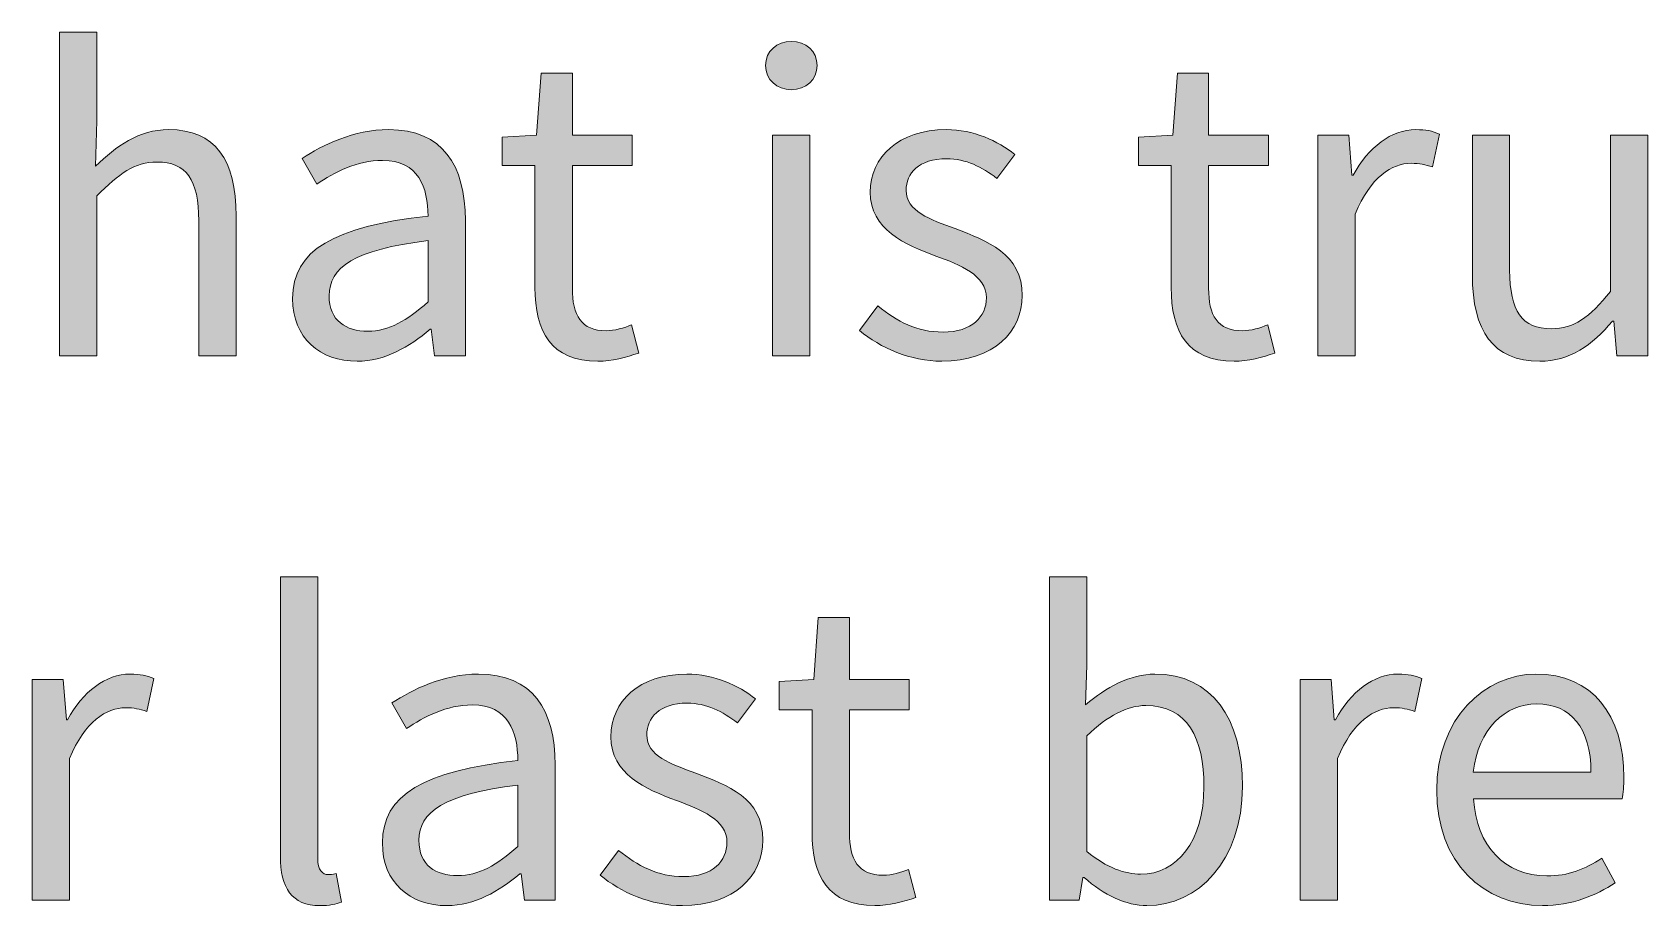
# Model space of a CAD drawing. Header units: millimetres. Extents: x -142 to 140, y -60 to 98.
# Drawn here: x 48.45 to 66.05, y 59.39 to 68.89 of the extents above; entities that cross this region are included whole.
import ezdxf

# ---------------------------------------------------------------- set-up
doc = ezdxf.new("R2010")
doc.units = ezdxf.units.MM
doc.header["$MEASUREMENT"] = 0
doc.layers.add('カット1(R255G0B0)', color=7, linetype='Continuous', lineweight=0)

# ---------------------------------------------------------------- blocks, each defined once
blk = doc.blocks.new('Block_11')
at = {"layer": 'カット1(R255G0B0)', "true_color": 0x000000, "transparency": 33554687}
h = blk.add_hatch(color=18, dxfattribs=at)
h.dxf.hatch_style = 2
edge = h.paths.add_edge_path()
edge.add_spline(control_points=[(48.749, 68.892), (48.749, 68.892), (49.155, 68.892), (49.155, 68.892), (49.155, 68.892), (49.155, 67.929), (49.155, 67.929), (49.155, 67.929), (49.141, 67.435), (49.141, 67.435), (49.365, 67.652), (49.609, 67.833), (49.938, 67.833), (50.444, 67.833), (50.672, 67.506), (50.672, 66.893), (50.672, 66.893), (50.672, 65.371), (50.672, 65.371), (50.672, 65.371), (50.265, 65.371), (50.265, 65.371), (50.265, 65.371), (50.265, 66.841), (50.265, 66.841), (50.265, 67.288), (50.13, 67.48), (49.812, 67.48), (49.566, 67.48), (49.396, 67.354), (49.155, 67.111), (49.155, 67.111), (49.155, 65.371), (49.155, 65.371), (49.155, 65.371), (48.749, 65.371), (48.749, 65.371), (48.749, 65.371), (48.749, 68.892), (48.749, 68.892)], knot_values=[0, 0, 0, 0, 1, 1, 1, 2, 2, 2, 3, 3, 3, 4, 4, 4, 5, 5, 5, 6, 6, 6, 7, 7, 7, 8, 8, 8, 9, 9, 9, 10, 10, 10, 11, 11, 11, 12, 12, 12, 13, 13, 13, 13], degree=3, periodic=0)
h = blk.add_hatch(color=18, dxfattribs=at)
h.dxf.hatch_style = 2
edge = h.paths.add_edge_path()
edge.add_spline(control_points=[(56.513, 67.773), (56.513, 67.773), (56.919, 67.773), (56.919, 67.773), (56.919, 67.773), (56.919, 65.371), (56.919, 65.371), (56.919, 65.371), (56.513, 65.371), (56.513, 65.371), (56.513, 65.371), (56.513, 67.773), (56.513, 67.773)], knot_values=[0, 0, 0, 0, 1, 1, 1, 2, 2, 2, 3, 3, 3, 4, 4, 4, 4], degree=3, periodic=0)
edge = h.paths.add_edge_path()
edge.add_spline(control_points=[(56.438, 68.53), (56.438, 68.689), (56.561, 68.792), (56.719, 68.792), (56.877, 68.792), (57, 68.689), (57, 68.53), (57, 68.377), (56.877, 68.267), (56.719, 68.267), (56.561, 68.267), (56.438, 68.377), (56.438, 68.53)], knot_values=[0, 0, 0, 0, 1, 1, 1, 2, 2, 2, 3, 3, 3, 4, 4, 4, 4], degree=3, periodic=0)
h = blk.add_hatch(color=18, dxfattribs=at)
h.dxf.hatch_style = 2
edge = h.paths.add_edge_path()
edge.add_spline(control_points=[(53.927, 66.114), (53.927, 66.114), (53.927, 67.442), (53.927, 67.442), (53.927, 67.442), (53.57, 67.442), (53.57, 67.442), (53.57, 67.442), (53.57, 67.75), (53.57, 67.75), (53.57, 67.75), (53.945, 67.773), (53.945, 67.773), (53.945, 67.773), (53.994, 68.447), (53.994, 68.447), (53.994, 68.447), (54.334, 68.447), (54.334, 68.447), (54.334, 68.447), (54.334, 67.773), (54.334, 67.773), (54.334, 67.773), (54.984, 67.773), (54.984, 67.773), (54.984, 67.773), (54.984, 67.442), (54.984, 67.442), (54.984, 67.442), (54.334, 67.442), (54.334, 67.442), (54.334, 67.442), (54.334, 66.107), (54.334, 66.107), (54.334, 65.813), (54.428, 65.643), (54.705, 65.643), (54.79, 65.643), (54.901, 65.676), (54.979, 65.708), (54.979, 65.708), (55.057, 65.401), (55.057, 65.401), (54.922, 65.355), (54.762, 65.312), (54.612, 65.312), (54.1, 65.312), (53.927, 65.636), (53.927, 66.114)], knot_values=[0, 0, 0, 0, 1, 1, 1, 2, 2, 2, 3, 3, 3, 4, 4, 4, 5, 5, 5, 6, 6, 6, 7, 7, 7, 8, 8, 8, 9, 9, 9, 10, 10, 10, 11, 11, 11, 12, 12, 12, 13, 13, 13, 14, 14, 14, 15, 15, 15, 16, 16, 16, 16], degree=3, periodic=0)
h = blk.add_hatch(color=18, dxfattribs=at)
h.dxf.hatch_style = 2
edge = h.paths.add_edge_path()
edge.add_spline(control_points=[(60.856, 66.114), (60.856, 66.114), (60.856, 67.442), (60.856, 67.442), (60.856, 67.442), (60.499, 67.442), (60.499, 67.442), (60.499, 67.442), (60.499, 67.75), (60.499, 67.75), (60.499, 67.75), (60.874, 67.773), (60.874, 67.773), (60.874, 67.773), (60.923, 68.447), (60.923, 68.447), (60.923, 68.447), (61.263, 68.447), (61.263, 68.447), (61.263, 68.447), (61.263, 67.773), (61.263, 67.773), (61.263, 67.773), (61.914, 67.773), (61.914, 67.773), (61.914, 67.773), (61.914, 67.442), (61.914, 67.442), (61.914, 67.442), (61.263, 67.442), (61.263, 67.442), (61.263, 67.442), (61.263, 66.107), (61.263, 66.107), (61.263, 65.813), (61.357, 65.643), (61.634, 65.643), (61.72, 65.643), (61.83, 65.676), (61.908, 65.708), (61.908, 65.708), (61.986, 65.401), (61.986, 65.401), (61.852, 65.355), (61.691, 65.312), (61.541, 65.312), (61.03, 65.312), (60.856, 65.636), (60.856, 66.114)], knot_values=[0, 0, 0, 0, 1, 1, 1, 2, 2, 2, 3, 3, 3, 4, 4, 4, 5, 5, 5, 6, 6, 6, 7, 7, 7, 8, 8, 8, 9, 9, 9, 10, 10, 10, 11, 11, 11, 12, 12, 12, 13, 13, 13, 14, 14, 14, 15, 15, 15, 16, 16, 16, 16], degree=3, periodic=0)
h = blk.add_hatch(color=18, dxfattribs=at)
h.dxf.hatch_style = 2
edge = h.paths.add_edge_path()
edge.add_spline(control_points=[(52.762, 65.957), (52.762, 65.957), (52.762, 66.625), (52.762, 66.625), (51.957, 66.528), (51.685, 66.33), (51.685, 66.024), (51.685, 65.751), (51.87, 65.639), (52.106, 65.639), (52.338, 65.639), (52.53, 65.752), (52.762, 65.957)], knot_values=[0, 0, 0, 0, 1, 1, 1, 2, 2, 2, 3, 3, 3, 4, 4, 4, 4], degree=3, periodic=0)
edge = h.paths.add_edge_path()
edge.add_spline(control_points=[(51.287, 65.995), (51.287, 66.518), (51.738, 66.78), (52.762, 66.891), (52.761, 67.2), (52.659, 67.498), (52.267, 67.498), (51.989, 67.498), (51.738, 67.366), (51.55, 67.24), (51.55, 67.24), (51.391, 67.519), (51.391, 67.519), (51.612, 67.664), (51.949, 67.833), (52.334, 67.833), (52.921, 67.833), (53.169, 67.443), (53.169, 66.845), (53.169, 66.845), (53.169, 65.371), (53.169, 65.371), (53.169, 65.371), (52.833, 65.371), (52.833, 65.371), (52.833, 65.371), (52.798, 65.659), (52.798, 65.659), (52.798, 65.659), (52.785, 65.659), (52.785, 65.659), (52.556, 65.468), (52.289, 65.312), (51.991, 65.312), (51.589, 65.312), (51.287, 65.562), (51.287, 65.995)], knot_values=[0, 0, 0, 0, 1, 1, 1, 2, 2, 2, 3, 3, 3, 4, 4, 4, 5, 5, 5, 6, 6, 6, 7, 7, 7, 8, 8, 8, 9, 9, 9, 10, 10, 10, 11, 11, 11, 12, 12, 12, 12], degree=3, periodic=0)
h = blk.add_hatch(color=18, dxfattribs=at)
h.dxf.hatch_style = 2
edge = h.paths.add_edge_path()
edge.add_spline(control_points=[(57.461, 65.646), (57.461, 65.646), (57.662, 65.913), (57.662, 65.913), (57.871, 65.745), (58.083, 65.629), (58.371, 65.629), (58.687, 65.629), (58.843, 65.797), (58.843, 66.002), (58.843, 66.249), (58.56, 66.358), (58.294, 66.457), (57.957, 66.58), (57.578, 66.746), (57.578, 67.151), (57.578, 67.535), (57.886, 67.833), (58.406, 67.833), (58.705, 67.833), (58.967, 67.71), (59.153, 67.563), (59.153, 67.563), (58.958, 67.302), (58.958, 67.302), (58.793, 67.425), (58.623, 67.516), (58.411, 67.516), (58.108, 67.516), (57.969, 67.355), (57.969, 67.172), (57.969, 66.943), (58.23, 66.856), (58.502, 66.755), (58.848, 66.624), (59.234, 66.483), (59.234, 66.026), (59.234, 65.637), (58.925, 65.312), (58.358, 65.312), (58.016, 65.312), (57.687, 65.457), (57.461, 65.646)], knot_values=[0, 0, 0, 0, 1, 1, 1, 2, 2, 2, 3, 3, 3, 4, 4, 4, 5, 5, 5, 6, 6, 6, 7, 7, 7, 8, 8, 8, 9, 9, 9, 10, 10, 10, 11, 11, 11, 12, 12, 12, 13, 13, 13, 14, 14, 14, 14], degree=3, periodic=0)
h = blk.add_hatch(color=18, dxfattribs=at)
h.dxf.hatch_style = 2
edge = h.paths.add_edge_path()
edge.add_spline(control_points=[(62.454, 67.773), (62.454, 67.773), (62.79, 67.773), (62.79, 67.773), (62.79, 67.773), (62.824, 67.336), (62.824, 67.336), (62.824, 67.336), (62.838, 67.336), (62.838, 67.336), (63.005, 67.641), (63.251, 67.833), (63.521, 67.833), (63.627, 67.833), (63.702, 67.819), (63.777, 67.783), (63.777, 67.783), (63.701, 67.427), (63.701, 67.427), (63.619, 67.453), (63.564, 67.466), (63.468, 67.466), (63.265, 67.466), (63.023, 67.32), (62.861, 66.914), (62.861, 66.914), (62.861, 65.371), (62.861, 65.371), (62.861, 65.371), (62.454, 65.371), (62.454, 65.371), (62.454, 65.371), (62.454, 67.773), (62.454, 67.773)], knot_values=[0, 0, 0, 0, 1, 1, 1, 2, 2, 2, 3, 3, 3, 4, 4, 4, 5, 5, 5, 6, 6, 6, 7, 7, 7, 8, 8, 8, 9, 9, 9, 10, 10, 10, 11, 11, 11, 11], degree=3, periodic=0)
h = blk.add_hatch(color=18, dxfattribs=at)
h.dxf.hatch_style = 2
edge = h.paths.add_edge_path()
edge.add_spline(control_points=[(64.136, 66.252), (64.136, 66.252), (64.136, 67.773), (64.136, 67.773), (64.136, 67.773), (64.542, 67.773), (64.542, 67.773), (64.542, 67.773), (64.542, 66.304), (64.542, 66.304), (64.542, 65.856), (64.678, 65.665), (64.996, 65.665), (65.241, 65.665), (65.411, 65.787), (65.639, 66.07), (65.639, 66.07), (65.639, 67.773), (65.639, 67.773), (65.639, 67.773), (66.045, 67.773), (66.045, 67.773), (66.045, 67.773), (66.045, 65.371), (66.045, 65.371), (66.045, 65.371), (65.709, 65.371), (65.709, 65.371), (65.709, 65.371), (65.675, 65.748), (65.675, 65.748), (65.675, 65.748), (65.661, 65.748), (65.661, 65.748), (65.439, 65.485), (65.199, 65.312), (64.869, 65.312), (64.363, 65.312), (64.136, 65.639), (64.136, 66.252)], knot_values=[0, 0, 0, 0, 1, 1, 1, 2, 2, 2, 3, 3, 3, 4, 4, 4, 5, 5, 5, 6, 6, 6, 7, 7, 7, 8, 8, 8, 9, 9, 9, 10, 10, 10, 11, 11, 11, 12, 12, 12, 13, 13, 13, 13], degree=3, periodic=0)
h = blk.add_hatch(color=18, dxfattribs=at)
h.dxf.hatch_style = 2
edge = h.paths.add_edge_path()
edge.add_spline(control_points=[(51.154, 59.927), (51.154, 59.927), (51.154, 62.965), (51.154, 62.965), (51.154, 62.965), (51.561, 62.965), (51.561, 62.965), (51.561, 62.965), (51.561, 59.897), (51.561, 59.897), (51.561, 59.773), (51.615, 59.724), (51.674, 59.724), (51.697, 59.724), (51.717, 59.724), (51.763, 59.734), (51.763, 59.734), (51.818, 59.423), (51.818, 59.423), (51.76, 59.403), (51.691, 59.386), (51.584, 59.386), (51.28, 59.386), (51.154, 59.58), (51.154, 59.927)], knot_values=[0, 0, 0, 0, 1, 1, 1, 2, 2, 2, 3, 3, 3, 4, 4, 4, 5, 5, 5, 6, 6, 6, 7, 7, 7, 8, 8, 8, 8], degree=3, periodic=0)
h = blk.add_hatch(color=18, dxfattribs=at)
h.dxf.hatch_style = 2
edge = h.paths.add_edge_path()
edge.add_spline(control_points=[(61.212, 60.678), (61.212, 61.209), (61.032, 61.564), (60.579, 61.564), (60.376, 61.564), (60.164, 61.452), (59.937, 61.236), (59.937, 61.236), (59.937, 59.977), (59.937, 59.977), (60.149, 59.795), (60.363, 59.728), (60.522, 59.728), (60.92, 59.728), (61.212, 60.086), (61.212, 60.678)], knot_values=[0, 0, 0, 0, 1, 1, 1, 2, 2, 2, 3, 3, 3, 4, 4, 4, 5, 5, 5, 5], degree=3, periodic=0)
edge = h.paths.add_edge_path()
edge.add_spline(control_points=[(59.907, 59.693), (59.907, 59.693), (59.894, 59.693), (59.894, 59.693), (59.894, 59.693), (59.855, 59.445), (59.855, 59.445), (59.855, 59.445), (59.531, 59.445), (59.531, 59.445), (59.531, 59.445), (59.531, 62.965), (59.531, 62.965), (59.531, 62.965), (59.937, 62.965), (59.937, 62.965), (59.937, 62.965), (59.937, 62.002), (59.937, 62.002), (59.937, 62.002), (59.924, 61.572), (59.924, 61.572), (60.143, 61.761), (60.411, 61.906), (60.678, 61.906), (61.299, 61.906), (61.632, 61.424), (61.632, 60.684), (61.632, 59.863), (61.141, 59.386), (60.592, 59.386), (60.368, 59.386), (60.12, 59.501), (59.907, 59.693)], knot_values=[0, 0, 0, 0, 1, 1, 1, 2, 2, 2, 3, 3, 3, 4, 4, 4, 5, 5, 5, 6, 6, 6, 7, 7, 7, 8, 8, 8, 9, 9, 9, 10, 10, 10, 11, 11, 11, 11], degree=3, periodic=0)
h = blk.add_hatch(color=18, dxfattribs=at)
h.dxf.hatch_style = 2
edge = h.paths.add_edge_path()
edge.add_spline(control_points=[(56.945, 60.188), (56.945, 60.188), (56.945, 61.516), (56.945, 61.516), (56.945, 61.516), (56.587, 61.516), (56.587, 61.516), (56.587, 61.516), (56.587, 61.824), (56.587, 61.824), (56.587, 61.824), (56.963, 61.847), (56.963, 61.847), (56.963, 61.847), (57.012, 62.521), (57.012, 62.521), (57.012, 62.521), (57.351, 62.521), (57.351, 62.521), (57.351, 62.521), (57.351, 61.847), (57.351, 61.847), (57.351, 61.847), (58.002, 61.847), (58.002, 61.847), (58.002, 61.847), (58.002, 61.516), (58.002, 61.516), (58.002, 61.516), (57.351, 61.516), (57.351, 61.516), (57.351, 61.516), (57.351, 60.18), (57.351, 60.18), (57.351, 59.887), (57.446, 59.717), (57.723, 59.717), (57.808, 59.717), (57.918, 59.749), (57.996, 59.781), (57.996, 59.781), (58.075, 59.474), (58.075, 59.474), (57.94, 59.429), (57.779, 59.386), (57.629, 59.386), (57.118, 59.386), (56.945, 59.709), (56.945, 60.188)], knot_values=[0, 0, 0, 0, 1, 1, 1, 2, 2, 2, 3, 3, 3, 4, 4, 4, 5, 5, 5, 6, 6, 6, 7, 7, 7, 8, 8, 8, 9, 9, 9, 10, 10, 10, 11, 11, 11, 12, 12, 12, 13, 13, 13, 14, 14, 14, 15, 15, 15, 16, 16, 16, 16], degree=3, periodic=0)
h = blk.add_hatch(color=18, dxfattribs=at)
h.dxf.hatch_style = 2
edge = h.paths.add_edge_path()
edge.add_spline(control_points=[(48.452, 61.847), (48.452, 61.847), (48.788, 61.847), (48.788, 61.847), (48.788, 61.847), (48.823, 61.41), (48.823, 61.41), (48.823, 61.41), (48.836, 61.41), (48.836, 61.41), (49.003, 61.714), (49.249, 61.906), (49.519, 61.906), (49.625, 61.906), (49.7, 61.893), (49.776, 61.857), (49.776, 61.857), (49.699, 61.5), (49.699, 61.5), (49.617, 61.526), (49.563, 61.54), (49.467, 61.54), (49.264, 61.54), (49.021, 61.393), (48.859, 60.987), (48.859, 60.987), (48.859, 59.445), (48.859, 59.445), (48.859, 59.445), (48.452, 59.445), (48.452, 59.445), (48.452, 59.445), (48.452, 61.847), (48.452, 61.847)], knot_values=[0, 0, 0, 0, 1, 1, 1, 2, 2, 2, 3, 3, 3, 4, 4, 4, 5, 5, 5, 6, 6, 6, 7, 7, 7, 8, 8, 8, 9, 9, 9, 10, 10, 10, 11, 11, 11, 11], degree=3, periodic=0)
h = blk.add_hatch(color=18, dxfattribs=at)
h.dxf.hatch_style = 2
edge = h.paths.add_edge_path()
edge.add_spline(control_points=[(53.74, 60.031), (53.74, 60.031), (53.74, 60.698), (53.74, 60.698), (52.935, 60.601), (52.663, 60.404), (52.663, 60.097), (52.663, 59.824), (52.848, 59.713), (53.084, 59.713), (53.316, 59.713), (53.508, 59.826), (53.74, 60.031)], knot_values=[0, 0, 0, 0, 1, 1, 1, 2, 2, 2, 3, 3, 3, 4, 4, 4, 4], degree=3, periodic=0)
edge = h.paths.add_edge_path()
edge.add_spline(control_points=[(52.265, 60.068), (52.265, 60.592), (52.716, 60.853), (53.74, 60.965), (53.739, 61.274), (53.636, 61.571), (53.244, 61.571), (52.966, 61.571), (52.716, 61.44), (52.528, 61.314), (52.528, 61.314), (52.369, 61.592), (52.369, 61.592), (52.59, 61.737), (52.927, 61.906), (53.312, 61.906), (53.899, 61.906), (54.147, 61.517), (54.147, 60.919), (54.147, 60.919), (54.147, 59.445), (54.147, 59.445), (54.147, 59.445), (53.811, 59.445), (53.811, 59.445), (53.811, 59.445), (53.776, 59.732), (53.776, 59.732), (53.776, 59.732), (53.763, 59.732), (53.763, 59.732), (53.534, 59.542), (53.267, 59.386), (52.968, 59.386), (52.566, 59.386), (52.265, 59.635), (52.265, 60.068)], knot_values=[0, 0, 0, 0, 1, 1, 1, 2, 2, 2, 3, 3, 3, 4, 4, 4, 5, 5, 5, 6, 6, 6, 7, 7, 7, 8, 8, 8, 9, 9, 9, 10, 10, 10, 11, 11, 11, 12, 12, 12, 12], degree=3, periodic=0)
h = blk.add_hatch(color=18, dxfattribs=at)
h.dxf.hatch_style = 2
edge = h.paths.add_edge_path()
edge.add_spline(control_points=[(54.636, 59.719), (54.636, 59.719), (54.837, 59.987), (54.837, 59.987), (55.046, 59.819), (55.258, 59.702), (55.546, 59.702), (55.862, 59.702), (56.018, 59.87), (56.018, 60.075), (56.018, 60.322), (55.735, 60.431), (55.469, 60.53), (55.132, 60.653), (54.753, 60.819), (54.753, 61.224), (54.753, 61.609), (55.061, 61.906), (55.581, 61.906), (55.88, 61.906), (56.142, 61.784), (56.328, 61.636), (56.328, 61.636), (56.133, 61.376), (56.133, 61.376), (55.968, 61.498), (55.798, 61.59), (55.586, 61.59), (55.283, 61.59), (55.144, 61.428), (55.144, 61.245), (55.144, 61.017), (55.405, 60.93), (55.677, 60.828), (56.023, 60.698), (56.409, 60.557), (56.409, 60.1), (56.409, 59.71), (56.1, 59.386), (55.533, 59.386), (55.191, 59.386), (54.862, 59.53), (54.636, 59.719)], knot_values=[0, 0, 0, 0, 1, 1, 1, 2, 2, 2, 3, 3, 3, 4, 4, 4, 5, 5, 5, 6, 6, 6, 7, 7, 7, 8, 8, 8, 9, 9, 9, 10, 10, 10, 11, 11, 11, 12, 12, 12, 13, 13, 13, 14, 14, 14, 14], degree=3, periodic=0)
h = blk.add_hatch(color=18, dxfattribs=at)
h.dxf.hatch_style = 2
edge = h.paths.add_edge_path()
edge.add_spline(control_points=[(62.261, 61.847), (62.261, 61.847), (62.597, 61.847), (62.597, 61.847), (62.597, 61.847), (62.632, 61.41), (62.632, 61.41), (62.632, 61.41), (62.645, 61.41), (62.645, 61.41), (62.812, 61.714), (63.058, 61.906), (63.328, 61.906), (63.435, 61.906), (63.509, 61.893), (63.585, 61.857), (63.585, 61.857), (63.509, 61.5), (63.509, 61.5), (63.426, 61.526), (63.372, 61.54), (63.276, 61.54), (63.073, 61.54), (62.83, 61.393), (62.668, 60.987), (62.668, 60.987), (62.668, 59.445), (62.668, 59.445), (62.668, 59.445), (62.261, 59.445), (62.261, 59.445), (62.261, 59.445), (62.261, 61.847), (62.261, 61.847)], knot_values=[0, 0, 0, 0, 1, 1, 1, 2, 2, 2, 3, 3, 3, 4, 4, 4, 5, 5, 5, 6, 6, 6, 7, 7, 7, 8, 8, 8, 9, 9, 9, 10, 10, 10, 11, 11, 11, 11], degree=3, periodic=0)
h = blk.add_hatch(color=18, dxfattribs=at)
h.dxf.hatch_style = 2
edge = h.paths.add_edge_path()
edge.add_spline(control_points=[(65.427, 60.839), (65.427, 61.321), (65.21, 61.582), (64.835, 61.582), (64.497, 61.582), (64.195, 61.311), (64.146, 60.839), (64.146, 60.839), (65.427, 60.839), (65.427, 60.839)], knot_values=[0, 0, 0, 0, 1, 1, 1, 2, 2, 2, 3, 3, 3, 3], degree=3, periodic=0)
edge = h.paths.add_edge_path()
edge.add_spline(control_points=[(63.747, 60.643), (63.747, 61.424), (64.274, 61.906), (64.827, 61.906), (65.44, 61.906), (65.786, 61.466), (65.786, 60.779), (65.786, 60.693), (65.779, 60.607), (65.767, 60.548), (65.767, 60.548), (64.149, 60.548), (64.149, 60.548), (64.178, 60.039), (64.489, 59.709), (64.947, 59.709), (65.178, 59.709), (65.367, 59.784), (65.545, 59.901), (65.545, 59.901), (65.691, 59.635), (65.691, 59.635), (65.48, 59.497), (65.224, 59.386), (64.898, 59.386), (64.257, 59.386), (63.747, 59.854), (63.747, 60.643)], knot_values=[0, 0, 0, 0, 1, 1, 1, 2, 2, 2, 3, 3, 3, 4, 4, 4, 5, 5, 5, 6, 6, 6, 7, 7, 7, 8, 8, 8, 9, 9, 9, 9], degree=3, periodic=0)
at = {"layer": 'カット1(R255G0B0)'}
for points, knots in [([(48.749, 68.892), (48.749, 68.892), (49.155, 68.892), (49.155, 68.892), (49.155, 68.892), (49.155, 67.929), (49.155, 67.929), (49.155, 67.929), (49.141, 67.435), (49.141, 67.435), (49.365, 67.652), (49.609, 67.833), (49.938, 67.833), (50.444, 67.833), (50.672, 67.506), (50.672, 66.893), (50.672, 66.893), (50.672, 65.371), (50.672, 65.371), (50.672, 65.371), (50.265, 65.371), (50.265, 65.371), (50.265, 65.371), (50.265, 66.841), (50.265, 66.841), (50.265, 67.288), (50.13, 67.48), (49.812, 67.48), (49.566, 67.48), (49.396, 67.354), (49.155, 67.111), (49.155, 67.111), (49.155, 65.371), (49.155, 65.371), (49.155, 65.371), (48.749, 65.371), (48.749, 65.371), (48.749, 65.371), (48.749, 68.892), (48.749, 68.892)], [0, 0, 0, 0, 1, 1, 1, 2, 2, 2, 3, 3, 3, 4, 4, 4, 5, 5, 5, 6, 6, 6, 7, 7, 7, 8, 8, 8, 9, 9, 9, 10, 10, 10, 11, 11, 11, 12, 12, 12, 13, 13, 13, 13]), ([(56.438, 68.53), (56.438, 68.689), (56.561, 68.792), (56.719, 68.792), (56.877, 68.792), (57, 68.689), (57, 68.53), (57, 68.377), (56.877, 68.267), (56.719, 68.267), (56.561, 68.267), (56.438, 68.377), (56.438, 68.53)], [0, 0, 0, 0, 1, 1, 1, 2, 2, 2, 3, 3, 3, 4, 4, 4, 4]), ([(53.927, 66.114), (53.927, 66.114), (53.927, 67.442), (53.927, 67.442), (53.927, 67.442), (53.57, 67.442), (53.57, 67.442), (53.57, 67.442), (53.57, 67.75), (53.57, 67.75), (53.57, 67.75), (53.945, 67.773), (53.945, 67.773), (53.945, 67.773), (53.994, 68.447), (53.994, 68.447), (53.994, 68.447), (54.334, 68.447), (54.334, 68.447), (54.334, 68.447), (54.334, 67.773), (54.334, 67.773), (54.334, 67.773), (54.984, 67.773), (54.984, 67.773), (54.984, 67.773), (54.984, 67.442), (54.984, 67.442), (54.984, 67.442), (54.334, 67.442), (54.334, 67.442), (54.334, 67.442), (54.334, 66.107), (54.334, 66.107), (54.334, 65.813), (54.428, 65.643), (54.705, 65.643), (54.79, 65.643), (54.901, 65.676), (54.979, 65.708), (54.979, 65.708), (55.057, 65.401), (55.057, 65.401), (54.922, 65.355), (54.762, 65.312), (54.612, 65.312), (54.1, 65.312), (53.927, 65.636), (53.927, 66.114)], [0, 0, 0, 0, 1, 1, 1, 2, 2, 2, 3, 3, 3, 4, 4, 4, 5, 5, 5, 6, 6, 6, 7, 7, 7, 8, 8, 8, 9, 9, 9, 10, 10, 10, 11, 11, 11, 12, 12, 12, 13, 13, 13, 14, 14, 14, 15, 15, 15, 16, 16, 16, 16]), ([(60.856, 66.114), (60.856, 66.114), (60.856, 67.442), (60.856, 67.442), (60.856, 67.442), (60.499, 67.442), (60.499, 67.442), (60.499, 67.442), (60.499, 67.75), (60.499, 67.75), (60.499, 67.75), (60.874, 67.773), (60.874, 67.773), (60.874, 67.773), (60.923, 68.447), (60.923, 68.447), (60.923, 68.447), (61.263, 68.447), (61.263, 68.447), (61.263, 68.447), (61.263, 67.773), (61.263, 67.773), (61.263, 67.773), (61.914, 67.773), (61.914, 67.773), (61.914, 67.773), (61.914, 67.442), (61.914, 67.442), (61.914, 67.442), (61.263, 67.442), (61.263, 67.442), (61.263, 67.442), (61.263, 66.107), (61.263, 66.107), (61.263, 65.813), (61.357, 65.643), (61.634, 65.643), (61.72, 65.643), (61.83, 65.676), (61.908, 65.708), (61.908, 65.708), (61.986, 65.401), (61.986, 65.401), (61.852, 65.355), (61.691, 65.312), (61.541, 65.312), (61.03, 65.312), (60.856, 65.636), (60.856, 66.114)], [0, 0, 0, 0, 1, 1, 1, 2, 2, 2, 3, 3, 3, 4, 4, 4, 5, 5, 5, 6, 6, 6, 7, 7, 7, 8, 8, 8, 9, 9, 9, 10, 10, 10, 11, 11, 11, 12, 12, 12, 13, 13, 13, 14, 14, 14, 15, 15, 15, 16, 16, 16, 16]), ([(51.287, 65.995), (51.287, 66.518), (51.738, 66.78), (52.762, 66.891), (52.761, 67.2), (52.659, 67.498), (52.267, 67.498), (51.989, 67.498), (51.738, 67.366), (51.55, 67.24), (51.55, 67.24), (51.391, 67.519), (51.391, 67.519), (51.612, 67.664), (51.949, 67.833), (52.334, 67.833), (52.921, 67.833), (53.169, 67.443), (53.169, 66.845), (53.169, 66.845), (53.169, 65.371), (53.169, 65.371), (53.169, 65.371), (52.833, 65.371), (52.833, 65.371), (52.833, 65.371), (52.798, 65.659), (52.798, 65.659), (52.798, 65.659), (52.785, 65.659), (52.785, 65.659), (52.556, 65.468), (52.289, 65.312), (51.991, 65.312), (51.589, 65.312), (51.287, 65.562), (51.287, 65.995)], [0, 0, 0, 0, 1, 1, 1, 2, 2, 2, 3, 3, 3, 4, 4, 4, 5, 5, 5, 6, 6, 6, 7, 7, 7, 8, 8, 8, 9, 9, 9, 10, 10, 10, 11, 11, 11, 12, 12, 12, 12]), ([(56.513, 67.773), (56.513, 67.773), (56.919, 67.773), (56.919, 67.773), (56.919, 67.773), (56.919, 65.371), (56.919, 65.371), (56.919, 65.371), (56.513, 65.371), (56.513, 65.371), (56.513, 65.371), (56.513, 67.773), (56.513, 67.773)], [0, 0, 0, 0, 1, 1, 1, 2, 2, 2, 3, 3, 3, 4, 4, 4, 4]), ([(57.461, 65.646), (57.461, 65.646), (57.662, 65.913), (57.662, 65.913), (57.871, 65.745), (58.083, 65.629), (58.371, 65.629), (58.687, 65.629), (58.843, 65.797), (58.843, 66.002), (58.843, 66.249), (58.56, 66.358), (58.294, 66.457), (57.957, 66.58), (57.578, 66.746), (57.578, 67.151), (57.578, 67.535), (57.886, 67.833), (58.406, 67.833), (58.705, 67.833), (58.967, 67.71), (59.153, 67.563), (59.153, 67.563), (58.958, 67.302), (58.958, 67.302), (58.793, 67.425), (58.623, 67.516), (58.411, 67.516), (58.108, 67.516), (57.969, 67.355), (57.969, 67.172), (57.969, 66.943), (58.23, 66.856), (58.502, 66.755), (58.848, 66.624), (59.234, 66.483), (59.234, 66.026), (59.234, 65.637), (58.925, 65.312), (58.358, 65.312), (58.016, 65.312), (57.687, 65.457), (57.461, 65.646)], [0, 0, 0, 0, 1, 1, 1, 2, 2, 2, 3, 3, 3, 4, 4, 4, 5, 5, 5, 6, 6, 6, 7, 7, 7, 8, 8, 8, 9, 9, 9, 10, 10, 10, 11, 11, 11, 12, 12, 12, 13, 13, 13, 14, 14, 14, 14]), ([(62.454, 67.773), (62.454, 67.773), (62.79, 67.773), (62.79, 67.773), (62.79, 67.773), (62.824, 67.336), (62.824, 67.336), (62.824, 67.336), (62.838, 67.336), (62.838, 67.336), (63.005, 67.641), (63.251, 67.833), (63.521, 67.833), (63.627, 67.833), (63.702, 67.819), (63.777, 67.783), (63.777, 67.783), (63.701, 67.427), (63.701, 67.427), (63.619, 67.453), (63.564, 67.466), (63.468, 67.466), (63.265, 67.466), (63.023, 67.32), (62.861, 66.914), (62.861, 66.914), (62.861, 65.371), (62.861, 65.371), (62.861, 65.371), (62.454, 65.371), (62.454, 65.371), (62.454, 65.371), (62.454, 67.773), (62.454, 67.773)], [0, 0, 0, 0, 1, 1, 1, 2, 2, 2, 3, 3, 3, 4, 4, 4, 5, 5, 5, 6, 6, 6, 7, 7, 7, 8, 8, 8, 9, 9, 9, 10, 10, 10, 11, 11, 11, 11]), ([(64.136, 66.252), (64.136, 66.252), (64.136, 67.773), (64.136, 67.773), (64.136, 67.773), (64.542, 67.773), (64.542, 67.773), (64.542, 67.773), (64.542, 66.304), (64.542, 66.304), (64.542, 65.856), (64.678, 65.665), (64.996, 65.665), (65.241, 65.665), (65.411, 65.787), (65.639, 66.07), (65.639, 66.07), (65.639, 67.773), (65.639, 67.773), (65.639, 67.773), (66.045, 67.773), (66.045, 67.773), (66.045, 67.773), (66.045, 65.371), (66.045, 65.371), (66.045, 65.371), (65.709, 65.371), (65.709, 65.371), (65.709, 65.371), (65.675, 65.748), (65.675, 65.748), (65.675, 65.748), (65.661, 65.748), (65.661, 65.748), (65.439, 65.485), (65.199, 65.312), (64.869, 65.312), (64.363, 65.312), (64.136, 65.639), (64.136, 66.252)], [0, 0, 0, 0, 1, 1, 1, 2, 2, 2, 3, 3, 3, 4, 4, 4, 5, 5, 5, 6, 6, 6, 7, 7, 7, 8, 8, 8, 9, 9, 9, 10, 10, 10, 11, 11, 11, 12, 12, 12, 13, 13, 13, 13]), ([(52.762, 65.957), (52.762, 65.957), (52.762, 66.625), (52.762, 66.625), (51.957, 66.528), (51.685, 66.33), (51.685, 66.024), (51.685, 65.751), (51.87, 65.639), (52.106, 65.639), (52.338, 65.639), (52.53, 65.752), (52.762, 65.957)], [0, 0, 0, 0, 1, 1, 1, 2, 2, 2, 3, 3, 3, 4, 4, 4, 4]), ([(51.154, 59.927), (51.154, 59.927), (51.154, 62.965), (51.154, 62.965), (51.154, 62.965), (51.561, 62.965), (51.561, 62.965), (51.561, 62.965), (51.561, 59.897), (51.561, 59.897), (51.561, 59.773), (51.615, 59.724), (51.674, 59.724), (51.697, 59.724), (51.717, 59.724), (51.763, 59.734), (51.763, 59.734), (51.818, 59.423), (51.818, 59.423), (51.76, 59.403), (51.691, 59.386), (51.584, 59.386), (51.28, 59.386), (51.154, 59.58), (51.154, 59.927)], [0, 0, 0, 0, 1, 1, 1, 2, 2, 2, 3, 3, 3, 4, 4, 4, 5, 5, 5, 6, 6, 6, 7, 7, 7, 8, 8, 8, 8]), ([(59.907, 59.693), (59.907, 59.693), (59.894, 59.693), (59.894, 59.693), (59.894, 59.693), (59.855, 59.445), (59.855, 59.445), (59.855, 59.445), (59.531, 59.445), (59.531, 59.445), (59.531, 59.445), (59.531, 62.965), (59.531, 62.965), (59.531, 62.965), (59.937, 62.965), (59.937, 62.965), (59.937, 62.965), (59.937, 62.002), (59.937, 62.002), (59.937, 62.002), (59.924, 61.572), (59.924, 61.572), (60.143, 61.761), (60.411, 61.906), (60.678, 61.906), (61.299, 61.906), (61.632, 61.424), (61.632, 60.684), (61.632, 59.863), (61.141, 59.386), (60.592, 59.386), (60.368, 59.386), (60.12, 59.501), (59.907, 59.693)], [0, 0, 0, 0, 1, 1, 1, 2, 2, 2, 3, 3, 3, 4, 4, 4, 5, 5, 5, 6, 6, 6, 7, 7, 7, 8, 8, 8, 9, 9, 9, 10, 10, 10, 11, 11, 11, 11]), ([(56.945, 60.188), (56.945, 60.188), (56.945, 61.516), (56.945, 61.516), (56.945, 61.516), (56.587, 61.516), (56.587, 61.516), (56.587, 61.516), (56.587, 61.824), (56.587, 61.824), (56.587, 61.824), (56.963, 61.847), (56.963, 61.847), (56.963, 61.847), (57.012, 62.521), (57.012, 62.521), (57.012, 62.521), (57.351, 62.521), (57.351, 62.521), (57.351, 62.521), (57.351, 61.847), (57.351, 61.847), (57.351, 61.847), (58.002, 61.847), (58.002, 61.847), (58.002, 61.847), (58.002, 61.516), (58.002, 61.516), (58.002, 61.516), (57.351, 61.516), (57.351, 61.516), (57.351, 61.516), (57.351, 60.18), (57.351, 60.18), (57.351, 59.887), (57.446, 59.717), (57.723, 59.717), (57.808, 59.717), (57.918, 59.749), (57.996, 59.781), (57.996, 59.781), (58.075, 59.474), (58.075, 59.474), (57.94, 59.429), (57.779, 59.386), (57.629, 59.386), (57.118, 59.386), (56.945, 59.709), (56.945, 60.188)], [0, 0, 0, 0, 1, 1, 1, 2, 2, 2, 3, 3, 3, 4, 4, 4, 5, 5, 5, 6, 6, 6, 7, 7, 7, 8, 8, 8, 9, 9, 9, 10, 10, 10, 11, 11, 11, 12, 12, 12, 13, 13, 13, 14, 14, 14, 15, 15, 15, 16, 16, 16, 16]), ([(48.452, 61.847), (48.452, 61.847), (48.788, 61.847), (48.788, 61.847), (48.788, 61.847), (48.823, 61.41), (48.823, 61.41), (48.823, 61.41), (48.836, 61.41), (48.836, 61.41), (49.003, 61.714), (49.249, 61.906), (49.519, 61.906), (49.625, 61.906), (49.7, 61.893), (49.776, 61.857), (49.776, 61.857), (49.699, 61.5), (49.699, 61.5), (49.617, 61.526), (49.563, 61.54), (49.467, 61.54), (49.264, 61.54), (49.021, 61.393), (48.859, 60.987), (48.859, 60.987), (48.859, 59.445), (48.859, 59.445), (48.859, 59.445), (48.452, 59.445), (48.452, 59.445), (48.452, 59.445), (48.452, 61.847), (48.452, 61.847)], [0, 0, 0, 0, 1, 1, 1, 2, 2, 2, 3, 3, 3, 4, 4, 4, 5, 5, 5, 6, 6, 6, 7, 7, 7, 8, 8, 8, 9, 9, 9, 10, 10, 10, 11, 11, 11, 11]), ([(52.265, 60.068), (52.265, 60.592), (52.716, 60.853), (53.74, 60.965), (53.739, 61.274), (53.636, 61.571), (53.244, 61.571), (52.966, 61.571), (52.716, 61.44), (52.528, 61.314), (52.528, 61.314), (52.369, 61.592), (52.369, 61.592), (52.59, 61.737), (52.927, 61.906), (53.312, 61.906), (53.899, 61.906), (54.147, 61.517), (54.147, 60.919), (54.147, 60.919), (54.147, 59.445), (54.147, 59.445), (54.147, 59.445), (53.811, 59.445), (53.811, 59.445), (53.811, 59.445), (53.776, 59.732), (53.776, 59.732), (53.776, 59.732), (53.763, 59.732), (53.763, 59.732), (53.534, 59.542), (53.267, 59.386), (52.968, 59.386), (52.566, 59.386), (52.265, 59.635), (52.265, 60.068)], [0, 0, 0, 0, 1, 1, 1, 2, 2, 2, 3, 3, 3, 4, 4, 4, 5, 5, 5, 6, 6, 6, 7, 7, 7, 8, 8, 8, 9, 9, 9, 10, 10, 10, 11, 11, 11, 12, 12, 12, 12]), ([(54.636, 59.719), (54.636, 59.719), (54.837, 59.987), (54.837, 59.987), (55.046, 59.819), (55.258, 59.702), (55.546, 59.702), (55.862, 59.702), (56.018, 59.87), (56.018, 60.075), (56.018, 60.322), (55.735, 60.431), (55.469, 60.53), (55.132, 60.653), (54.753, 60.819), (54.753, 61.224), (54.753, 61.609), (55.061, 61.906), (55.581, 61.906), (55.88, 61.906), (56.142, 61.784), (56.328, 61.636), (56.328, 61.636), (56.133, 61.376), (56.133, 61.376), (55.968, 61.498), (55.798, 61.59), (55.586, 61.59), (55.283, 61.59), (55.144, 61.428), (55.144, 61.245), (55.144, 61.017), (55.405, 60.93), (55.677, 60.828), (56.023, 60.698), (56.409, 60.557), (56.409, 60.1), (56.409, 59.71), (56.1, 59.386), (55.533, 59.386), (55.191, 59.386), (54.862, 59.53), (54.636, 59.719)], [0, 0, 0, 0, 1, 1, 1, 2, 2, 2, 3, 3, 3, 4, 4, 4, 5, 5, 5, 6, 6, 6, 7, 7, 7, 8, 8, 8, 9, 9, 9, 10, 10, 10, 11, 11, 11, 12, 12, 12, 13, 13, 13, 14, 14, 14, 14]), ([(62.261, 61.847), (62.261, 61.847), (62.597, 61.847), (62.597, 61.847), (62.597, 61.847), (62.632, 61.41), (62.632, 61.41), (62.632, 61.41), (62.645, 61.41), (62.645, 61.41), (62.812, 61.714), (63.058, 61.906), (63.328, 61.906), (63.435, 61.906), (63.509, 61.893), (63.585, 61.857), (63.585, 61.857), (63.509, 61.5), (63.509, 61.5), (63.426, 61.526), (63.372, 61.54), (63.276, 61.54), (63.073, 61.54), (62.83, 61.393), (62.668, 60.987), (62.668, 60.987), (62.668, 59.445), (62.668, 59.445), (62.668, 59.445), (62.261, 59.445), (62.261, 59.445), (62.261, 59.445), (62.261, 61.847), (62.261, 61.847)], [0, 0, 0, 0, 1, 1, 1, 2, 2, 2, 3, 3, 3, 4, 4, 4, 5, 5, 5, 6, 6, 6, 7, 7, 7, 8, 8, 8, 9, 9, 9, 10, 10, 10, 11, 11, 11, 11]), ([(63.747, 60.643), (63.747, 61.424), (64.274, 61.906), (64.827, 61.906), (65.44, 61.906), (65.786, 61.466), (65.786, 60.779), (65.786, 60.693), (65.779, 60.607), (65.767, 60.548), (65.767, 60.548), (64.149, 60.548), (64.149, 60.548), (64.178, 60.039), (64.489, 59.709), (64.947, 59.709), (65.178, 59.709), (65.367, 59.784), (65.545, 59.901), (65.545, 59.901), (65.691, 59.635), (65.691, 59.635), (65.48, 59.497), (65.224, 59.386), (64.898, 59.386), (64.257, 59.386), (63.747, 59.854), (63.747, 60.643)], [0, 0, 0, 0, 1, 1, 1, 2, 2, 2, 3, 3, 3, 4, 4, 4, 5, 5, 5, 6, 6, 6, 7, 7, 7, 8, 8, 8, 9, 9, 9, 9]), ([(65.427, 60.839), (65.427, 61.321), (65.21, 61.582), (64.835, 61.582), (64.497, 61.582), (64.195, 61.311), (64.146, 60.839), (64.146, 60.839), (65.427, 60.839), (65.427, 60.839)], [0, 0, 0, 0, 1, 1, 1, 2, 2, 2, 3, 3, 3, 3]), ([(61.212, 60.678), (61.212, 61.209), (61.032, 61.564), (60.579, 61.564), (60.376, 61.564), (60.164, 61.452), (59.937, 61.236), (59.937, 61.236), (59.937, 59.977), (59.937, 59.977), (60.149, 59.795), (60.363, 59.728), (60.522, 59.728), (60.92, 59.728), (61.212, 60.086), (61.212, 60.678)], [0, 0, 0, 0, 1, 1, 1, 2, 2, 2, 3, 3, 3, 4, 4, 4, 5, 5, 5, 5]), ([(53.74, 60.031), (53.74, 60.031), (53.74, 60.698), (53.74, 60.698), (52.935, 60.601), (52.663, 60.404), (52.663, 60.097), (52.663, 59.824), (52.848, 59.713), (53.084, 59.713), (53.316, 59.713), (53.508, 59.826), (53.74, 60.031)], [0, 0, 0, 0, 1, 1, 1, 2, 2, 2, 3, 3, 3, 4, 4, 4, 4])]:
    blk.add_open_spline(points, degree=3, knots=knots, dxfattribs=at)
blk = doc.blocks.new('Block_10')
at = {"layer": 'カット1(R255G0B0)'}
blk.add_blockref('Block_11', (0, 0), dxfattribs=at)
blk = doc.blocks.new('Block_6')
at = {"layer": 'カット1(R255G0B0)'}
blk.add_blockref('Block_10', (0, 0), dxfattribs=at)

msp = doc.modelspace()

# ---------------------------------------------------------------- block references
at = {"layer": 'カット1(R255G0B0)'}
msp.add_blockref('Block_6', (0, 0), dxfattribs=at)

doc.saveas('drawing.dxf')
